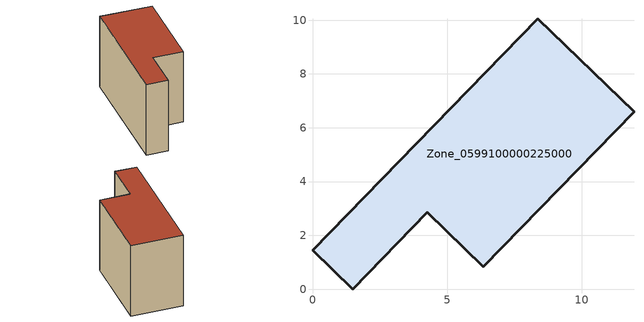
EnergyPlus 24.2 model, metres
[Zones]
Zone_0599100000225000
 floor ground (C_G): 4.26,2.86 1.5,0 0,1.44 8.38,10.05 11.95,6.59 6.35,0.84 z0
 wall outside (C_F): 8.38,10.05 0,1.44 1.5,0 4.26,2.86 6.35,0.84 11.95,6.59 8.38,10.05 z0:7.36
 roof outside (C_R): 6.35,0.84 11.95,6.59 8.38,10.05 0,1.44 1.5,0 4.26,2.86 z7.36
[BUILDING]
Pand.0599100000225000: North Axis=0; Terrain=City; Loads Convergence Tolerance Value=0.04; Temperature Convergence Tolerance Value=0.4; Solar Distribution=FullExterior; Maximum Number of Warmup Days=25; Minimum Number of Warmup Days=1
[Site:Location]
Rotterdam.The.Hague.AP_ZH_NLD Design_Conditions: Latitude=51.96; Longitude=4.45; Time Zone=1; Elevation=-4.5
[SITE:GROUNDTEMPERATURE:BUILDINGSURFACE]
18, 18, 18, 18, 18, 18, 18, 18, 18, 18, 18, 18
[MATERIAL] Thermal Absorptance=0.9; Solar Absorptance=0.7; Visible Absorptance=0.7
Name | Roughness | Thickness | Conductivity | Density | Specific Heat
G.TI.1946 | MediumSmooth | 0.15 | 1 | 540 | 1210
F.TI.1946 | Rough | 0.3 | 0.857143 | 1920 | 840
R.TI.1946 | MediumRough | 0.2 | 0.1 | 1500 | 1000
[CONSTRUCTION]
C_G: G.TI.1946
C_F: F.TI.1946
C_R: R.TI.1946
[ZONE]
Zone_0599100000225000: Type=1; Multiplier=1; Ceiling Height=Autocalculate; Volume=Autocalculate; Floor Area=autocalculate; Part of Total Floor Area=Yes
[ZONEINFILTRATION:DESIGNFLOWRATE]
Infil_Zone_0599100000225000: Zone or ZoneList or Space or SpaceList=Zone_0599100000225000; Schedule=AlwaysOn; Design Flow Rate Calculation Method=Flow/Area; Flow Rate per Floor Area=0.003; Constant Term Coefficient=1; Temperature Term Coefficient=0; Velocity Term Coefficient=0; Velocity Squared Term Coefficient=0
[HVACTEMPLATE:ZONE:IDEALLOADSAIRSYSTEM]
Zone_0599100000225000: Maximum Heating Supply Air Temperature=50; Minimum Cooling Supply Air Temperature=13; Maximum Heating Supply Air Humidity Ratio=0.0156; Minimum Cooling Supply Air Humidity Ratio=0.0077; Heating Limit=NoLimit; Cooling Limit=NoLimit; Dehumidification Control Type=ConstantSensibleHeatRatio; Cooling Sensible Heat Ratio=0.7; Dehumidification Setpoint=60; Humidification Control Type=None; Humidification Setpoint=30; Outdoor Air Method=None; Outdoor Air Flow Rate per Person=0.00944; Outdoor Air Flow Rate per Zone Floor Area=0; Outdoor Air Flow Rate per Zone=0; Demand Controlled Ventilation Type=None; Outdoor Air Economizer Type=NoEconomizer; Heat Recovery Type=None; Sensible Heat Recovery Effectiveness=0.7; Latent Heat Recovery Effectiveness=0.65
[ZONECONTROL:THERMOSTAT]
ThermostatControl_Zone_0599100000225000: Zone or ZoneList=Zone_0599100000225000; Control Type Schedule=DualSetpointControlType; Control 1=Thermostat_Zone_0599100000225000; Temperature Difference Between Cutout And Setpoint=0
[THERMOSTATSETPOINT:DUALSETPOINT]
Thermostat_Zone_0599100000225000: Heating Setpoint Temperature Schedule=HeatingSetpoint_Zone_0599100000225000; Cooling Setpoint Temperature Schedule=CoolingSetpoint_Zone_0599100000225000
[SCHEDULE:COMPACT]
HeatingSetpoint_Zone_0599100000225000: Through: 12/31, For: AllDays, Until: 24:00, 21
CoolingSetpoint_Zone_0599100000225000: Through: 12/31, For: AllDays, Until: 24:00, 24
DualSetpointControlType: Through: 12/31, For: AllDays, Until: 24:00, 4
AlwaysOn: Through: 12/31, For: AllDays, Until: 24:00, 1
